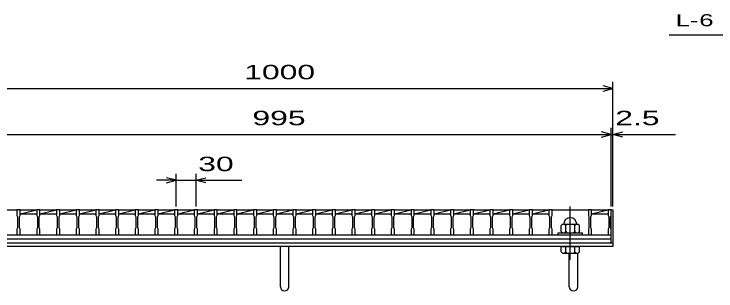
# Model space of a CAD drawing. Units: millimetres, scale not verified. Extents: x -1820 to 1731, y -1282 to 1054.
# Drawn here: x -1262 to -194, y -596 to -174 of the extents above; entities that cross this region are included whole.
import ezdxf
from ezdxf.enums import TextEntityAlignment as Align

# ---------------------------------------------------------------- set-up
doc = ezdxf.new("R2010")
doc.units = ezdxf.units.MM
doc.header["$LTSCALE"] = 10
doc.linetypes.add('CHAIN', pattern=[18.5, 12, -1.5, 3.5, -1.5])
for name, color, linetype, lineweight in [('16', 3, 'Continuous', 25), ('19', 6, 'Continuous', 25), ('22', 4, 'Continuous', 25)]:
    doc.layers.add(name, color=color, linetype=linetype, lineweight=lineweight)
doc.styles.add('ベクトル', font='')
doc.styles.get('ベクトル').set_extended_font_data('ベクトル')

msp = doc.modelspace()

# ---------------------------------------------------------------- linework, layer by layer
at = {"layer": '16', "linetype": 'CHAIN'}
msp.add_line((-415.5, -548.5), (-415.5, -467.5), dxfattribs=at)
at = {"layer": '16'}
for p, q in [((-1313, -472.5), (-1258, -472.5)), ((-1258, -472.5), (-1258, -471.8)), ((-1258, -471.8), (-1253, -471.8)), ((-1258, -472.5), (-1258, -481)), ((-1253, -472.5), (-1258, -472.5)), ((-1253, -471.8), (-1253, -472.5)), ((-1253, -481), (-1253, -472.5)), ((-1253, -472.5), (-1228, -472.5)), ((-1253, -478.5), (-1228, -472.5)), ((-1253, -478.5), (-1228, -478.5)), ((-1228, -472.5), (-1228, -471.8)), ((-1228, -471.8), (-1223, -471.8)), ((-1228, -472.5), (-1228, -481)), ((-1223, -472.5), (-1228, -472.5)), ((-1223, -471.8), (-1223, -472.5)), ((-1223, -481), (-1223, -472.5)), ((-1223, -472.5), (-1198, -472.5)), ((-1223, -478.5), (-1198, -472.5)), ((-1223, -478.5), (-1198, -478.5)), ((-1198, -472.5), (-1198, -471.8)), ((-1198, -471.8), (-1193, -471.8)), ((-1198, -472.5), (-1198, -481)), ((-1193, -472.5), (-1198, -472.5)), ((-1193, -471.8), (-1193, -472.5)), ((-1193, -481), (-1193, -472.5)), ((-1193, -472.5), (-1168, -472.5)), ((-1193, -478.5), (-1168, -472.5)), ((-1193, -478.5), (-1168, -478.5)), ((-1168, -472.5), (-1168, -471.8)), ((-1168, -471.8), (-1163, -471.8)), ((-1168, -472.5), (-1168, -481)), ((-1163, -472.5), (-1168, -472.5)), ((-1163, -471.8), (-1163, -472.5)), ((-1163, -481), (-1163, -472.5)), ((-1163, -472.5), (-1138, -472.5)), ((-1163, -478.5), (-1138, -472.5)), ((-1163, -478.5), (-1138, -478.5)), ((-1138, -472.5), (-1138, -471.8)), ((-1138, -471.8), (-1133, -471.8)), ((-1138, -472.5), (-1138, -481)), ((-1133, -472.5), (-1138, -472.5)), ((-1133, -471.8), (-1133, -472.5)), ((-1133, -481), (-1133, -472.5)), ((-1133, -472.5), (-1108, -472.5)), ((-1133, -478.5), (-1108, -472.5)), ((-1133, -478.5), (-1108, -478.5)), ((-1108, -472.5), (-1108, -471.8)), ((-1108, -471.8), (-1103, -471.8)), ((-1108, -472.5), (-1108, -481)), ((-1103, -472.5), (-1108, -472.5)), ((-1103, -471.8), (-1103, -472.5)), ((-1103, -481), (-1103, -472.5)), ((-1103, -472.5), (-1078, -472.5)), ((-1103, -478.5), (-1078, -472.5)), ((-1103, -478.5), (-1078, -478.5)), ((-1078, -472.5), (-1078, -471.8)), ((-1078, -471.8), (-1073, -471.8)), ((-1078, -472.5), (-1078, -481)), ((-1073, -472.5), (-1078, -472.5)), ((-1073, -471.8), (-1073, -472.5)), ((-1073, -481), (-1073, -472.5)), ((-1073, -472.5), (-1048, -472.5)), ((-1073, -478.5), (-1048, -472.5)), ((-1073, -478.5), (-1048, -478.5)), ((-1048, -472.5), (-1048, -471.8)), ((-1048, -471.8), (-1043, -471.8)), ((-1048, -472.5), (-1048, -481)), ((-1043, -472.5), (-1048, -472.5)), ((-1043, -471.8), (-1043, -472.5)), ((-1043, -481), (-1043, -472.5)), ((-1043, -472.5), (-1018, -472.5)), ((-1043, -478.5), (-1018, -472.5)), ((-1043, -478.5), (-1018, -478.5)), ((-1018, -472.5), (-1018, -471.8)), ((-1018, -471.8), (-1013, -471.8)), ((-1018, -472.5), (-1018, -481)), ((-1013, -472.5), (-1018, -472.5)), ((-1013, -471.8), (-1013, -472.5)), ((-1013, -481), (-1013, -472.5)), ((-1013, -472.5), (-988, -472.5)), ((-1013, -478.5), (-988, -472.5)), ((-1013, -478.5), (-988, -478.5)), ((-988, -472.5), (-988, -471.8)), ((-988, -471.8), (-983, -471.8)), ((-988, -472.5), (-988, -481)), ((-983, -472.5), (-988, -472.5)), ((-983, -471.8), (-983, -472.5)), ((-983, -481), (-983, -472.5)), ((-983, -472.5), (-958, -472.5)), ((-983, -478.5), (-958, -472.5)), ((-983, -478.5), (-958, -478.5)), ((-958, -472.5), (-958, -471.8)), ((-958, -471.8), (-953, -471.8)), ((-958, -472.5), (-958, -481)), ((-953, -472.5), (-958, -472.5)), ((-953, -471.8), (-953, -472.5)), ((-953, -481), (-953, -472.5)), ((-953, -472.5), (-928, -472.5)), ((-953, -478.5), (-928, -472.5)), ((-953, -478.5), (-928, -478.5)), ((-928, -472.5), (-928, -471.8)), ((-928, -471.8), (-923, -471.8)), ((-928, -472.5), (-928, -481)), ((-923, -472.5), (-928, -472.5)), ((-923, -471.8), (-923, -472.5)), ((-923, -481), (-923, -472.5)), ((-923, -472.5), (-898, -472.5)), ((-923, -478.5), (-898, -472.5)), ((-923, -478.5), (-898, -478.5)), ((-898, -472.5), (-898, -471.8)), ((-898, -471.8), (-893, -471.8)), ((-898, -472.5), (-898, -481)), ((-893, -472.5), (-898, -472.5)), ((-893, -471.8), (-893, -472.5)), ((-893, -481), (-893, -472.5)), ((-893, -472.5), (-868, -472.5)), ((-893, -478.5), (-868, -472.5)), ((-893, -478.5), (-868, -478.5)), ((-868, -472.5), (-868, -471.8)), ((-868, -471.8), (-863, -471.8)), ((-868, -472.5), (-868, -481)), ((-863, -472.5), (-868, -472.5)), ((-863, -471.8), (-863, -472.5)), ((-863, -481), (-863, -472.5)), ((-863, -472.5), (-838, -472.5)), ((-863, -478.5), (-838, -472.5)), ((-863, -478.5), (-838, -478.5)), ((-838, -472.5), (-838, -471.8)), ((-838, -471.8), (-833, -471.8)), ((-838, -472.5), (-838, -481)), ((-833, -472.5), (-838, -472.5)), ((-833, -471.8), (-833, -472.5)), ((-833, -481), (-833, -472.5)), ((-833, -472.5), (-808, -472.5)), ((-833, -478.5), (-808, -472.5)), ((-833, -478.5), (-808, -478.5)), ((-808, -472.5), (-808, -471.8)), ((-808, -471.8), (-803, -471.8)), ((-808, -472.5), (-808, -481)), ((-803, -472.5), (-808, -472.5)), ((-803, -471.8), (-803, -472.5)), ((-803, -481), (-803, -472.5)), ((-803, -472.5), (-778, -472.5)), ((-803, -478.5), (-778, -472.5)), ((-803, -478.5), (-778, -478.5)), ((-778, -472.5), (-778, -471.8)), ((-778, -471.8), (-773, -471.8)), ((-778, -472.5), (-778, -481)), ((-773, -472.5), (-778, -472.5)), ((-773, -471.8), (-773, -472.5)), ((-773, -481), (-773, -472.5)), ((-773, -472.5), (-748, -472.5)), ((-773, -478.5), (-748, -472.5)), ((-773, -478.5), (-748, -478.5)), ((-748, -472.5), (-748, -471.8)), ((-748, -471.8), (-743, -471.8)), ((-748, -472.5), (-748, -481)), ((-743, -472.5), (-748, -472.5)), ((-743, -471.8), (-743, -472.5)), ((-743, -481), (-743, -472.5)), ((-743, -472.5), (-718, -472.5)), ((-743, -478.5), (-718, -472.5)), ((-743, -478.5), (-718, -478.5)), ((-718, -472.5), (-718, -471.8)), ((-718, -471.8), (-713, -471.8)), ((-718, -472.5), (-718, -481)), ((-713, -472.5), (-718, -472.5)), ((-713, -471.8), (-713, -472.5)), ((-713, -481), (-713, -472.5)), ((-713, -472.5), (-688, -472.5)), ((-713, -478.5), (-688, -472.5)), ((-713, -478.5), (-688, -478.5)), ((-688, -472.5), (-688, -471.8)), ((-688, -471.8), (-683, -471.8)), ((-688, -472.5), (-688, -481)), ((-683, -472.5), (-688, -472.5)), ((-683, -471.8), (-683, -472.5)), ((-683, -481), (-683, -472.5)), ((-683, -472.5), (-658, -472.5)), ((-683, -478.5), (-658, -472.5)), ((-683, -478.5), (-658, -478.5)), ((-658, -472.5), (-658, -471.8)), ((-658, -471.8), (-653, -471.8)), ((-658, -472.5), (-658, -481)), ((-653, -472.5), (-658, -472.5)), ((-653, -471.8), (-653, -472.5)), ((-653, -481), (-653, -472.5)), ((-653, -472.5), (-628, -472.5)), ((-653, -478.5), (-628, -472.5)), ((-653, -478.5), (-628, -478.5)), ((-628, -472.5), (-628, -471.8)), ((-628, -471.8), (-623, -471.8)), ((-628, -472.5), (-628, -481)), ((-623, -472.5), (-628, -472.5)), ((-623, -471.8), (-623, -472.5)), ((-623, -481), (-623, -472.5)), ((-623, -472.5), (-598, -472.5)), ((-623, -478.5), (-598, -472.5)), ((-623, -478.5), (-598, -478.5)), ((-598, -472.5), (-598, -471.8)), ((-598, -471.8), (-593, -471.8)), ((-598, -472.5), (-598, -481)), ((-593, -472.5), (-598, -472.5)), ((-593, -471.8), (-593, -472.5)), ((-593, -481), (-593, -472.5)), ((-593, -472.5), (-568, -472.5)), ((-593, -478.5), (-568, -472.5)), ((-593, -478.5), (-568, -478.5)), ((-568, -472.5), (-568, -471.8)), ((-568, -471.8), (-563, -471.8)), ((-568, -472.5), (-568, -481)), ((-563, -472.5), (-568, -472.5)), ((-563, -471.8), (-563, -472.5)), ((-563, -481), (-563, -472.5)), ((-563, -472.5), (-538, -472.5)), ((-563, -478.5), (-538, -472.5)), ((-563, -478.5), (-538, -478.5)), ((-538, -472.5), (-538, -471.8)), ((-538, -471.8), (-533, -471.8)), ((-538, -472.5), (-538, -481)), ((-533, -472.5), (-538, -472.5)), ((-533, -471.8), (-533, -472.5)), ((-533, -481), (-533, -472.5)), ((-533, -472.5), (-508, -472.5)), ((-533, -478.5), (-508, -472.5)), ((-533, -478.5), (-508, -478.5)), ((-508, -472.5), (-508, -471.8)), ((-508, -471.8), (-503, -471.8)), ((-508, -472.5), (-508, -481)), ((-503, -472.5), (-508, -472.5)), ((-503, -471.8), (-503, -472.5)), ((-503, -481), (-503, -472.5)), ((-503, -472.5), (-478, -472.5)), ((-503, -478.5), (-478, -472.5)), ((-503, -478.5), (-478, -478.5)), ((-478, -472.5), (-478, -471.8)), ((-478, -471.8), (-473, -471.8)), ((-478, -472.5), (-478, -481)), ((-473, -472.5), (-478, -472.5)), ((-473, -471.8), (-473, -472.5)), ((-473, -481), (-473, -472.5)), ((-473, -472.5), (-448, -472.5)), ((-473, -478.5), (-448, -472.5)), ((-473, -478.5), (-448, -478.5)), ((-448, -472.5), (-448, -471.8)), ((-448, -471.8), (-443, -471.8)), ((-448, -472.5), (-448, -481)), ((-443, -472.5), (-448, -472.5)), ((-443, -471.8), (-443, -472.5)), ((-443, -481), (-443, -472.5)), ((-443, -472.5), (-388, -472.5)), ((-388, -472.5), (-388, -471.8)), ((-388, -471.8), (-383, -471.8)), ((-388, -472.5), (-388, -481)), ((-383, -472.5), (-388, -472.5)), ((-383, -471.8), (-383, -472.5)), ((-383, -481), (-383, -472.5)), ((-383, -472.5), (-358, -472.5)), ((-383, -478.5), (-358, -472.5)), ((-383, -478.5), (-358, -478.5)), ((-358, -472.5), (-358, -471.8)), ((-358, -471.8), (-353, -471.8)), ((-358, -472.5), (-358, -481)), ((-353, -472.5), (-358, -472.5)), ((-353, -471.8), (-353, -472.5)), ((-353, -481), (-353, -472.5)), ((-353, -510.5), (-353, -472.5)), ((-1258, -481), (-1257, -483)), ((-1257, -483), (-1257, -500)), ((-1254, -483), (-1253, -481)), ((-1254, -500), (-1254, -483)), ((-1228, -481), (-1227, -483)), ((-1227, -483), (-1227, -500)), ((-1224, -483), (-1223, -481)), ((-1224, -500), (-1224, -483)), ((-1198, -481), (-1197, -483)), ((-1197, -483), (-1197, -500)), ((-1194, -483), (-1193, -481)), ((-1194, -500), (-1194, -483)), ((-1168, -481), (-1167, -483)), ((-1167, -483), (-1167, -500)), ((-1164, -483), (-1163, -481)), ((-1164, -500), (-1164, -483)), ((-1138, -481), (-1137, -483)), ((-1137, -483), (-1137, -500)), ((-1134, -483), (-1133, -481)), ((-1134, -500), (-1134, -483)), ((-1108, -481), (-1107, -483)), ((-1107, -483), (-1107, -500)), ((-1104, -483), (-1103, -481)), ((-1104, -500), (-1104, -483)), ((-1078, -481), (-1077, -483)), ((-1077, -483), (-1077, -500)), ((-1074, -483), (-1073, -481)), ((-1074, -500), (-1074, -483)), ((-1048, -481), (-1047, -483)), ((-1047, -483), (-1047, -500)), ((-1044, -483), (-1043, -481)), ((-1044, -500), (-1044, -483)), ((-1018, -481), (-1017, -483)), ((-1017, -483), (-1017, -500)), ((-1014, -483), (-1013, -481)), ((-1014, -500), (-1014, -483)), ((-988, -481), (-987, -483)), ((-987, -483), (-987, -500)), ((-984, -483), (-983, -481)), ((-984, -500), (-984, -483)), ((-958, -481), (-957, -483)), ((-957, -483), (-957, -500)), ((-954, -483), (-953, -481)), ((-954, -500), (-954, -483)), ((-928, -481), (-927, -483)), ((-927, -483), (-927, -500)), ((-924, -483), (-923, -481)), ((-924, -500), (-924, -483)), ((-898, -481), (-897, -483)), ((-897, -483), (-897, -500)), ((-894, -483), (-893, -481)), ((-894, -500), (-894, -483)), ((-868, -481), (-867, -483)), ((-867, -483), (-867, -500)), ((-864, -483), (-863, -481)), ((-864, -500), (-864, -483)), ((-838, -481), (-837, -483)), ((-837, -483), (-837, -500)), ((-834, -483), (-833, -481)), ((-834, -500), (-834, -483)), ((-808, -481), (-807, -483)), ((-807, -483), (-807, -500)), ((-804, -483), (-803, -481)), ((-804, -500), (-804, -483)), ((-778, -481), (-777, -483)), ((-777, -483), (-777, -500)), ((-774, -483), (-773, -481)), ((-774, -500), (-774, -483)), ((-748, -481), (-747, -483)), ((-747, -483), (-747, -500)), ((-744, -483), (-743, -481)), ((-744, -500), (-744, -483)), ((-718, -481), (-717, -483)), ((-717, -483), (-717, -500)), ((-714, -483), (-713, -481)), ((-714, -500), (-714, -483)), ((-688, -481), (-687, -483)), ((-687, -483), (-687, -500)), ((-684, -483), (-683, -481)), ((-684, -500), (-684, -483)), ((-658, -481), (-657, -483)), ((-657, -483), (-657, -500)), ((-654, -483), (-653, -481)), ((-654, -500), (-654, -483)), ((-628, -481), (-627, -483)), ((-627, -483), (-627, -500)), ((-624, -483), (-623, -481)), ((-624, -500), (-624, -483)), ((-598, -481), (-597, -483)), ((-597, -483), (-597, -500)), ((-594, -483), (-593, -481)), ((-594, -500), (-594, -483)), ((-568, -481), (-567, -483)), ((-567, -483), (-567, -500)), ((-564, -483), (-563, -481)), ((-564, -500), (-564, -483)), ((-538, -481), (-537, -483)), ((-537, -483), (-537, -500)), ((-534, -483), (-533, -481)), ((-534, -500), (-534, -483)), ((-508, -481), (-507, -483)), ((-507, -483), (-507, -500)), ((-504, -483), (-503, -481)), ((-504, -500), (-504, -483)), ((-478, -481), (-477, -483)), ((-477, -483), (-477, -500)), ((-474, -483), (-473, -481)), ((-474, -500), (-474, -483)), ((-448, -481), (-447, -483)), ((-447, -483), (-447, -500)), ((-444, -483), (-443, -481)), ((-444, -500), (-444, -483)), ((-388, -481), (-387, -483)), ((-387, -483), (-387, -500)), ((-384, -483), (-383, -481)), ((-384, -500), (-384, -483)), ((-358, -481), (-357, -483)), ((-357, -483), (-357, -500)), ((-354, -483), (-353, -481)), ((-354, -500), (-354, -483)), ((-1257, -500), (-1258, -502)), ((-1258, -502), (-1258, -510.5)), ((-1253, -502), (-1254, -500)), ((-1253, -510.5), (-1253, -502)), ((-1227, -500), (-1228, -502)), ((-1228, -502), (-1228, -510.5)), ((-1223, -502), (-1224, -500)), ((-1223, -510.5), (-1223, -502)), ((-1197, -500), (-1198, -502)), ((-1198, -502), (-1198, -510.5)), ((-1193, -502), (-1194, -500)), ((-1193, -510.5), (-1193, -502)), ((-1167, -500), (-1168, -502)), ((-1168, -502), (-1168, -510.5)), ((-1163, -502), (-1164, -500)), ((-1163, -510.5), (-1163, -502)), ((-1137, -500), (-1138, -502)), ((-1138, -502), (-1138, -510.5)), ((-1133, -502), (-1134, -500)), ((-1133, -510.5), (-1133, -502)), ((-1107, -500), (-1108, -502)), ((-1108, -502), (-1108, -510.5)), ((-1103, -502), (-1104, -500)), ((-1103, -510.5), (-1103, -502)), ((-1077, -500), (-1078, -502)), ((-1078, -502), (-1078, -510.5)), ((-1073, -502), (-1074, -500)), ((-1073, -510.5), (-1073, -502)), ((-1047, -500), (-1048, -502)), ((-1048, -502), (-1048, -510.5)), ((-1043, -502), (-1044, -500)), ((-1043, -510.5), (-1043, -502)), ((-1017, -500), (-1018, -502)), ((-1018, -502), (-1018, -510.5)), ((-1013, -502), (-1014, -500)), ((-1013, -510.5), (-1013, -502)), ((-987, -500), (-988, -502)), ((-988, -502), (-988, -510.5)), ((-983, -502), (-984, -500)), ((-983, -510.5), (-983, -502)), ((-957, -500), (-958, -502)), ((-958, -502), (-958, -510.5)), ((-953, -502), (-954, -500)), ((-953, -510.5), (-953, -502)), ((-927, -500), (-928, -502)), ((-928, -502), (-928, -510.5)), ((-923, -502), (-924, -500)), ((-923, -510.5), (-923, -502)), ((-897, -500), (-898, -502)), ((-898, -502), (-898, -510.5)), ((-893, -502), (-894, -500)), ((-893, -510.5), (-893, -502)), ((-867, -500), (-868, -502)), ((-868, -502), (-868, -510.5)), ((-863, -502), (-864, -500)), ((-863, -510.5), (-863, -502)), ((-837, -500), (-838, -502)), ((-838, -502), (-838, -510.5)), ((-833, -502), (-834, -500)), ((-833, -510.5), (-833, -502)), ((-807, -500), (-808, -502)), ((-808, -502), (-808, -510.5)), ((-803, -502), (-804, -500)), ((-803, -510.5), (-803, -502)), ((-777, -500), (-778, -502)), ((-778, -502), (-778, -510.5)), ((-773, -502), (-774, -500)), ((-773, -510.5), (-773, -502)), ((-747, -500), (-748, -502)), ((-748, -502), (-748, -510.5)), ((-743, -502), (-744, -500)), ((-743, -510.5), (-743, -502)), ((-717, -500), (-718, -502)), ((-718, -502), (-718, -510.5)), ((-713, -502), (-714, -500)), ((-713, -510.5), (-713, -502)), ((-687, -500), (-688, -502)), ((-688, -502), (-688, -510.5)), ((-683, -502), (-684, -500)), ((-683, -510.5), (-683, -502)), ((-657, -500), (-658, -502)), ((-658, -502), (-658, -510.5)), ((-653, -502), (-654, -500)), ((-653, -510.5), (-653, -502)), ((-627, -500), (-628, -502)), ((-628, -502), (-628, -510.5)), ((-623, -502), (-624, -500)), ((-623, -510.5), (-623, -502)), ((-597, -500), (-598, -502)), ((-598, -502), (-598, -510.5)), ((-593, -502), (-594, -500)), ((-593, -510.5), (-593, -502)), ((-567, -500), (-568, -502)), ((-568, -502), (-568, -510.5)), ((-563, -502), (-564, -500)), ((-563, -510.5), (-563, -502)), ((-537, -500), (-538, -502)), ((-538, -502), (-538, -510.5)), ((-533, -502), (-534, -500)), ((-533, -510.5), (-533, -502)), ((-507, -500), (-508, -502)), ((-508, -502), (-508, -510.5)), ((-503, -502), (-504, -500)), ((-503, -510.5), (-503, -502)), ((-477, -500), (-478, -502)), ((-478, -502), (-478, -510.5)), ((-473, -502), (-474, -500)), ((-473, -510.5), (-473, -502)), ((-447, -500), (-448, -502)), ((-448, -502), (-448, -510.5)), ((-443, -502), (-444, -500)), ((-443, -510.5), (-443, -502)), ((-427.5, -494.5), (-429.5, -496.5)), ((-429.5, -505.5), (-429.5, -496.5)), ((-427.5, -494.5), (-403.5, -494.5)), ((-422.5, -496.5), (-424.5, -494.5)), ((-422.5, -496.5), (-420.5, -494.5)), ((-422.5, -505.5), (-422.5, -496.5)), ((-408.5, -496.5), (-410.5, -494.5)), ((-408.5, -496.5), (-406.5, -494.5)), ((-408.5, -505.5), (-408.5, -496.5)), ((-401.5, -496.5), (-403.5, -494.5)), ((-401.5, -505.5), (-401.5, -496.5)), ((-387, -500), (-388, -502)), ((-388, -502), (-388, -510.5)), ((-383, -502), (-384, -500)), ((-383, -510.5), (-383, -502)), ((-357, -500), (-358, -502)), ((-358, -502), (-358, -510.5)), ((-353, -502), (-354, -500)), ((-353, -510.5), (-353, -502)), ((-1348, -510.5), (-353, -510.5)), ((-1313, -510.5), (-1258, -510.5)), ((-1258, -510.5), (-1253, -510.5)), ((-1253, -510.5), (-1228, -510.5)), ((-1228, -510.5), (-1223, -510.5)), ((-1223, -510.5), (-1198, -510.5)), ((-1198, -510.5), (-1193, -510.5)), ((-1193, -510.5), (-1168, -510.5)), ((-1168, -510.5), (-1163, -510.5)), ((-1163, -510.5), (-1138, -510.5)), ((-1138, -510.5), (-1133, -510.5)), ((-1133, -510.5), (-1108, -510.5)), ((-1108, -510.5), (-1103, -510.5)), ((-1103, -510.5), (-1078, -510.5)), ((-1078, -510.5), (-1073, -510.5)), ((-1073, -510.5), (-1048, -510.5)), ((-1048, -510.5), (-1043, -510.5)), ((-1043, -510.5), (-1018, -510.5)), ((-1018, -510.5), (-1013, -510.5)), ((-1013, -510.5), (-988, -510.5)), ((-988, -510.5), (-983, -510.5)), ((-983, -510.5), (-958, -510.5)), ((-958, -510.5), (-953, -510.5)), ((-953, -510.5), (-928, -510.5)), ((-928, -510.5), (-923, -510.5)), ((-923, -510.5), (-898, -510.5)), ((-898, -510.5), (-893, -510.5)), ((-893, -510.5), (-868, -510.5)), ((-868, -510.5), (-863, -510.5)), ((-863, -510.5), (-838, -510.5)), ((-838, -510.5), (-833, -510.5)), ((-833, -510.5), (-808, -510.5)), ((-808, -510.5), (-803, -510.5)), ((-803, -510.5), (-778, -510.5)), ((-778, -510.5), (-773, -510.5)), ((-773, -510.5), (-748, -510.5)), ((-748, -510.5), (-743, -510.5)), ((-743, -510.5), (-718, -510.5)), ((-718, -510.5), (-713, -510.5)), ((-713, -510.5), (-688, -510.5)), ((-688, -510.5), (-683, -510.5)), ((-683, -510.5), (-658, -510.5)), ((-658, -510.5), (-653, -510.5)), ((-653, -510.5), (-628, -510.5)), ((-628, -510.5), (-623, -510.5)), ((-623, -510.5), (-598, -510.5)), ((-598, -510.5), (-593, -510.5)), ((-593, -510.5), (-568, -510.5)), ((-568, -510.5), (-563, -510.5)), ((-563, -510.5), (-538, -510.5)), ((-538, -510.5), (-533, -510.5)), ((-533, -510.5), (-508, -510.5)), ((-508, -510.5), (-503, -510.5)), ((-503, -510.5), (-478, -510.5)), ((-478, -510.5), (-473, -510.5)), ((-473, -510.5), (-448, -510.5)), ((-448, -510.5), (-443, -510.5)), ((-443, -510.5), (-388, -510.5)), ((-434, -510.5), (-434, -507.5)), ((-434, -507.5), (-397, -507.5)), ((-434, -510.5), (-397, -510.5)), ((-429.5, -505.5), (-427.5, -507.5)), ((-424.5, -507.5), (-422.5, -505.5)), ((-422.5, -505.5), (-420.5, -507.5)), ((-410.5, -507.5), (-408.5, -505.5)), ((-408.5, -505.5), (-406.5, -507.5)), ((-403.5, -507.5), (-401.5, -505.5)), ((-397, -510.5), (-397, -507.5)), ((-388, -510.5), (-383, -510.5)), ((-383, -510.5), (-358, -510.5)), ((-358, -510.5), (-353, -510.5)), ((-353, -516.5), (-353, -510.5)), ((-1348, -516.5), (-353, -516.5)), ((-1348, -522.5), (-353, -522.5)), ((-353, -522.5), (-353, -516.5))]:
    msp.add_line(p, q, dxfattribs=at)
msp.add_arc((-415.5, -494.5), 10, 0, 180, dxfattribs=at)
at = {"layer": '19'}
for p, q in [((-353, -472.5), (-350.5, -472.5)), ((-350.5, -472.5), (-350.5, -522.5)), ((-1350.5, -522.5), (-350.5, -522.5)), ((-350.5, -522.5), (-350.5, -528.5)), ((-350.5, -528.5), (-1350.5, -528.5)), ((-857, -589.61), (-857, -528.5)), ((-844, -589.61), (-844, -528.5)), ((-429.5, -536.5), (-429.5, -528.5)), ((-429.5, -528.5), (-401.5, -528.5)), ((-422.5, -536.5), (-422.5, -528.5)), ((-408.5, -536.5), (-408.5, -528.5)), ((-401.5, -536.5), (-401.5, -528.5)), ((-429.5, -536.5), (-427.5, -538.5)), ((-427.5, -538.5), (-403.5, -538.5)), ((-422.5, -536.5), (-424.5, -538.5)), ((-420.5, -538.5), (-422.5, -536.5)), ((-417, -589.61), (-417, -538.5)), ((-408.5, -536.5), (-410.5, -538.5)), ((-406.5, -538.5), (-408.5, -536.5)), ((-404, -589.61), (-404, -538.5)), ((-403.5, -538.5), (-401.5, -536.5))]:
    msp.add_line(p, q, dxfattribs=at)
for centre in [(-850.5, -589.61), (-410.5, -589.61)]:
    msp.add_arc(centre, 6.5, 180, 0, dxfattribs=at)
at = {"layer": '22'}
for p, q in [((-265, -206), (-65, -206)), ((-350.5, -467.5), (-350.5, -277.5)), ((-1350.5, -287.5), (-350.5, -287.5)), ((-350.5, -287.5), (-365.5, -283.5)), ((-365.5, -291.5), (-350.5, -287.5)), ((-353, -467.5), (-353, -347.5)), ((-350.5, -467.5), (-350.5, -347.5)), ((-1348, -357.5), (-353, -357.5)), ((-353, -357.5), (-368, -353.5)), ((-368, -361.5), (-353, -357.5)), ((-353, -357.5), (-350.5, -357.5)), ((-350.5, -357.5), (-335.5, -353.5)), ((-335.5, -361.5), (-350.5, -357.5)), ((-350.5, -357.5), (-255.5, -357.5)), ((-1015.5, -427.5), (-1045.5, -427.5)), ((-1015.5, -427.5), (-1030.5, -423.5)), ((-1030.5, -431.5), (-1015.5, -427.5)), ((-1015.5, -467.5), (-1015.5, -417.5)), ((-1015.5, -427.5), (-985.5, -427.5)), ((-985.5, -417.5), (-985.5, -467.5)), ((-985.5, -427.5), (-970.5, -423.5)), ((-970.5, -431.5), (-985.5, -427.5)), ((-985.5, -427.5), (-915.5, -427.5))]:
    msp.add_line(p, q, dxfattribs=at)

# ---------------------------------------------------------------- texts
at = {"layer": '22', "color": 2, "style": 'ベクトル'}
for s, height, width, p in [('L-', 18.33, 1.6, (-255, -183.5)), (' 6 ', 18.33, 1.6, (-230, -183.5)), (' 1000 ', 21.99, 1.65, (-925.5, -262.5)), (' 995 ', 21.99, 1.65, (-913, -332.5)), (' 2.5 ', 21.99, 1.65, (-360.5, -332.5)), (' 30 ', 21.99, 1.65, (-995.5, -402.5))]:
    msp.add_text(s, height=height, dxfattribs=dict(at, width=width)).set_placement(p, align=Align.MIDDLE_LEFT)

doc.saveas('drawing.dxf')
